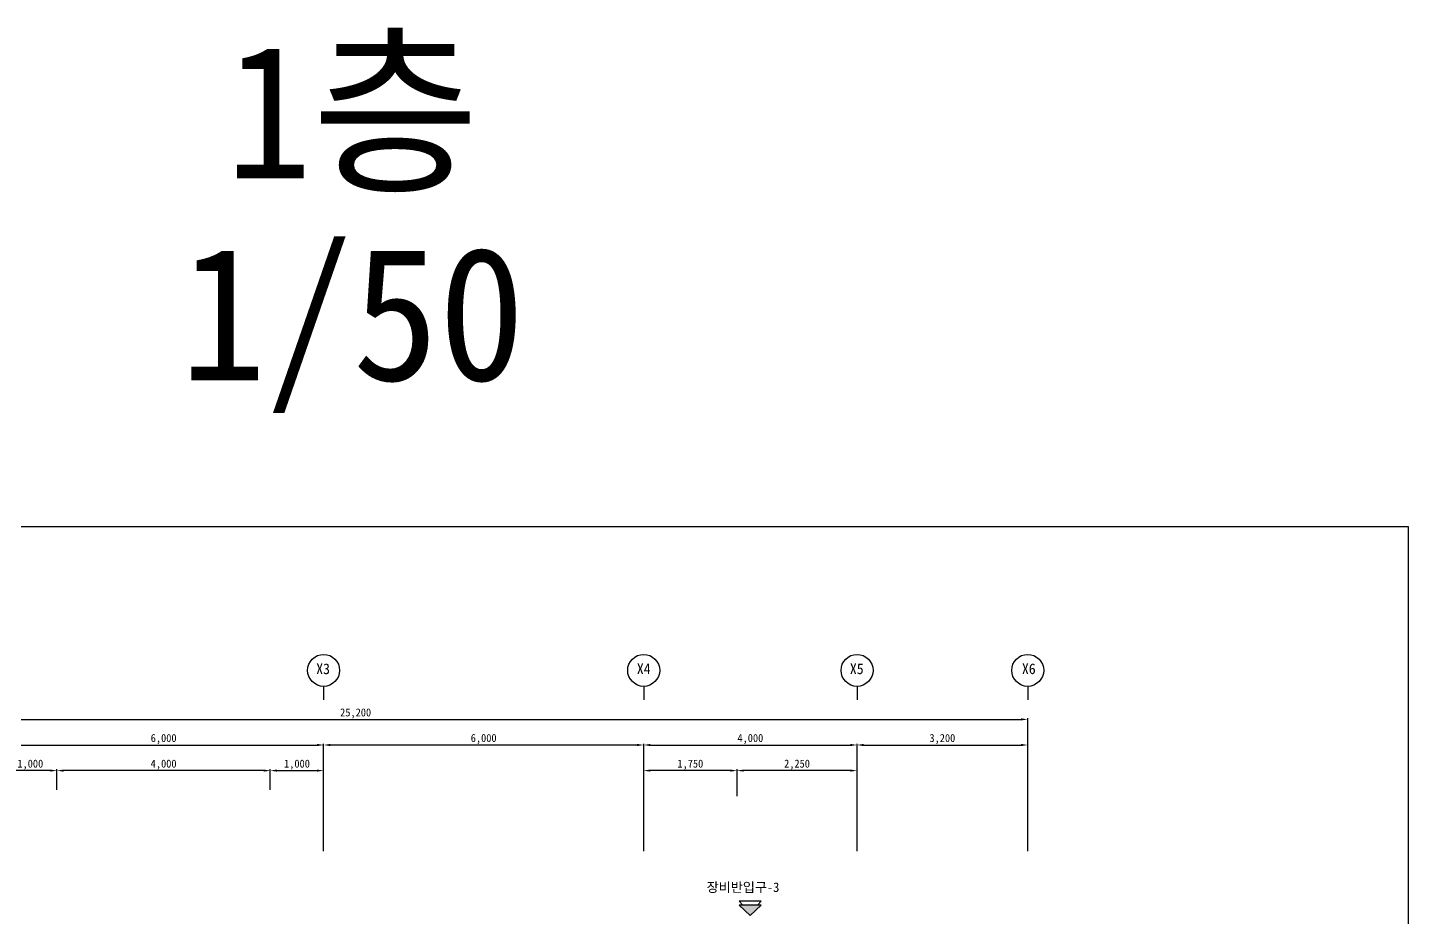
# Model space of a CAD drawing. Header units: millimetres. Extents: x 294419 to 334219, y -167087 to -131925.
# Drawn here: x 308332 to 334219, y -148612 to -131925 of the extents above; entities that cross this region are included whole.
import ezdxf
from ezdxf.enums import TextEntityAlignment as Align

# ---------------------------------------------------------------- set-up
doc = ezdxf.new("R2010")
doc.units = ezdxf.units.MM
doc.layers.add('TX-PAPR', color=2, linetype='Continuous', plot=False)
for name, color, linetype in [('TZ-BASE', 253, 'Continuous'), ('TZ-DIMS', 1, 'Continuous'), ('TZ-LEAL', 1, 'Continuous'), ('TZ-LEAT', 3, 'Continuous'), ('TZ-TEXT', 3, 'Continuous')]:
    doc.layers.add(name, color=color, linetype=linetype)
doc.styles.get("Standard").update_dxf_attribs({"font": 'GulimChe.ttf'})
doc.dimstyles.new('D50', dxfattribs={"dimscale": 50, "dimtxt": 3, "dimasz": 2.5, "dimexe": 0.5, "dimexo": 0.5, "dimgap": 0.5, "dimtad": 1, "dimdec": 0, "dimzin": 1, "dimdsep": 46, "dimlunit": 6, "dimtxsty": 'Standard', "dimcen": 1, "dimclrd": 1, "dimclre": 1, "dimclrt": 3, "dimadec": 0, "dimazin": 0, "dimtfac": 1, "dimtdec": 0, "dimtix": 1, "dimtmove": 2, "dimatfit": 3, "dimfxl": 0, "dimtvp": 2, "dimlwd": -1, "dimlwe": -1, "dimarcsym": 0})

# ---------------------------------------------------------------- blocks, each defined once
blk = doc.blocks.new('*D978')
at = {"layer": 'DEFPOINTS', "color": 0}
for p in [(327082, -145379), (323882, -147396), (327082, -147396)]:
    blk.add_point(p, dxfattribs=at)
at = {"layer": 'TZ-DIMS', "color": 1}
for p, q in [((323882, -147371), (323882, -145354)), ((324007, -145379), (326957, -145379)), ((327082, -147371), (327082, -145354))]:
    blk.add_line(p, q, dxfattribs=at)
for points in [[(324007, -145358), (324007, -145399), (323882, -145379)], [(326957, -145358), (326957, -145399), (327082, -145379)]]:
    blk.add_solid(points, dxfattribs=at)
at = {"layer": 'TZ-DIMS', "color": 3, "insert": (325482, -145267), "char_height": 150, "attachment_point": 5}
blk.add_mtext('3,200', dxfattribs=at)
blk = doc.blocks.new('*D980')
at = {"layer": 'DEFPOINTS', "color": 0}
for p in [(321632, -145859), (321632, -146364), (323882, -146364)]:
    blk.add_point(p, dxfattribs=at)
at = {"layer": 'TZ-DIMS', "color": 1}
for p, q in [((321632, -146339), (321632, -145834)), ((323757, -145859), (321757, -145859)), ((323882, -146339), (323882, -145834))]:
    blk.add_line(p, q, dxfattribs=at)
for points in [[(321757, -145838), (321757, -145879), (321632, -145859)], [(323757, -145838), (323757, -145879), (323882, -145859)]]:
    blk.add_solid(points, dxfattribs=at)
at = {"layer": 'TZ-DIMS', "color": 3, "insert": (322757, -145747), "char_height": 150, "attachment_point": 5}
blk.add_mtext('2,250', dxfattribs=at)
blk = doc.blocks.new('*D981')
at = {"layer": 'DEFPOINTS', "color": 0}
for p in [(319882, -145859), (319882, -146364), (321632, -146364)]:
    blk.add_point(p, dxfattribs=at)
at = {"layer": 'TZ-DIMS', "color": 1}
for p, q in [((319882, -146339), (319882, -145834)), ((321507, -145859), (320007, -145859)), ((321632, -146339), (321632, -145834))]:
    blk.add_line(p, q, dxfattribs=at)
for points in [[(320007, -145838), (320007, -145879), (319882, -145859)], [(321507, -145838), (321507, -145879), (321632, -145859)]]:
    blk.add_solid(points, dxfattribs=at)
at = {"layer": 'TZ-DIMS', "color": 3, "insert": (320757, -145747), "char_height": 150, "attachment_point": 5}
blk.add_mtext('1,750', dxfattribs=at)
blk = doc.blocks.new('*D982')
at = {"layer": 'DEFPOINTS', "color": 0}
for p in [(323882, -145379), (319882, -147396), (323882, -147396)]:
    blk.add_point(p, dxfattribs=at)
at = {"layer": 'TZ-DIMS', "color": 1}
for p, q in [((319882, -147371), (319882, -145354)), ((320007, -145379), (323757, -145379)), ((323882, -147371), (323882, -145354))]:
    blk.add_line(p, q, dxfattribs=at)
for points in [[(320007, -145358), (320007, -145399), (319882, -145379)], [(323757, -145358), (323757, -145399), (323882, -145379)]]:
    blk.add_solid(points, dxfattribs=at)
at = {"layer": 'TZ-DIMS', "color": 3, "insert": (321882, -145267), "char_height": 150, "attachment_point": 5}
blk.add_mtext('4,000', dxfattribs=at)
blk = doc.blocks.new('*D995')
at = {"layer": 'DEFPOINTS', "color": 0}
for p in [(313882, -145379), (313882, -147396), (319882, -147396)]:
    blk.add_point(p, dxfattribs=at)
at = {"layer": 'TZ-DIMS', "color": 1}
for p, q in [((313882, -147371), (313882, -145354)), ((319757, -145379), (314007, -145379)), ((319882, -147371), (319882, -145354))]:
    blk.add_line(p, q, dxfattribs=at)
for points in [[(314007, -145358), (314007, -145399), (313882, -145379)], [(319757, -145358), (319757, -145399), (319882, -145379)]]:
    blk.add_solid(points, dxfattribs=at)
at = {"layer": 'TZ-DIMS', "color": 3, "insert": (316882, -145267), "char_height": 150, "attachment_point": 5}
blk.add_mtext('6,000', dxfattribs=at)
blk = doc.blocks.new('*D996')
at = {"layer": 'DEFPOINTS', "color": 0}
for p in [(313882, -145859), (312882, -146244), (313882, -146244)]:
    blk.add_point(p, dxfattribs=at)
at = {"layer": 'TZ-DIMS', "color": 1}
for p, q in [((312882, -146219), (312882, -145834)), ((313007, -145859), (313757, -145859)), ((313882, -146219), (313882, -145834))]:
    blk.add_line(p, q, dxfattribs=at)
for points in [[(313007, -145838), (313007, -145879), (312882, -145859)], [(313757, -145838), (313757, -145879), (313882, -145859)]]:
    blk.add_solid(points, dxfattribs=at)
at = {"layer": 'TZ-DIMS', "color": 3, "insert": (313382, -145747), "char_height": 150, "attachment_point": 5}
blk.add_mtext('1,000', dxfattribs=at)
blk = doc.blocks.new('*D997')
at = {"layer": 'DEFPOINTS', "color": 0}
for p in [(308882, -145859), (308882, -146244), (312882, -146244)]:
    blk.add_point(p, dxfattribs=at)
at = {"layer": 'TZ-DIMS', "color": 1}
for p, q in [((308882, -146219), (308882, -145834)), ((312757, -145859), (309007, -145859)), ((312882, -146219), (312882, -145834))]:
    blk.add_line(p, q, dxfattribs=at)
for points in [[(309007, -145838), (309007, -145879), (308882, -145859)], [(312757, -145838), (312757, -145879), (312882, -145859)]]:
    blk.add_solid(points, dxfattribs=at)
at = {"layer": 'TZ-DIMS', "color": 3, "insert": (310882, -145747), "char_height": 150, "attachment_point": 5}
blk.add_mtext('4,000', dxfattribs=at)
blk = doc.blocks.new('*D998')
at = {"layer": 'DEFPOINTS', "color": 0}
for p in [(307882, -145859), (308882, -146244), (307882, -147276)]:
    blk.add_point(p, dxfattribs=at)
at = {"layer": 'TZ-DIMS', "color": 1}
for p, q in [((307882, -147251), (307882, -145834)), ((308757, -145859), (308007, -145859)), ((308882, -146219), (308882, -145834))]:
    blk.add_line(p, q, dxfattribs=at)
for points in [[(308007, -145838), (308007, -145879), (307882, -145859)], [(308757, -145838), (308757, -145879), (308882, -145859)]]:
    blk.add_solid(points, dxfattribs=at)
at = {"layer": 'TZ-DIMS', "color": 3, "insert": (308382, -145747), "char_height": 150, "attachment_point": 5}
blk.add_mtext('1,000', dxfattribs=at)
blk = doc.blocks.new('*D1003')
at = {"layer": 'DEFPOINTS', "color": 0}
for p in [(313882, -145379), (307882, -147276), (313882, -147276)]:
    blk.add_point(p, dxfattribs=at)
at = {"layer": 'TZ-DIMS', "color": 1}
for p, q in [((307882, -147251), (307882, -145354)), ((308007, -145379), (313757, -145379)), ((313882, -147251), (313882, -145354))]:
    blk.add_line(p, q, dxfattribs=at)
for points in [[(308007, -145358), (308007, -145399), (307882, -145379)], [(313757, -145358), (313757, -145399), (313882, -145379)]]:
    blk.add_solid(points, dxfattribs=at)
at = {"layer": 'TZ-DIMS', "color": 3, "insert": (310882, -145267), "char_height": 150, "attachment_point": 5}
blk.add_mtext('6,000', dxfattribs=at)
blk = doc.blocks.new('*D1005')
at = {"layer": 'DEFPOINTS', "color": 0}
for p in [(327082, -144899), (301882, -147276), (327082, -147396)]:
    blk.add_point(p, dxfattribs=at)
at = {"layer": 'TZ-DIMS', "color": 1}
for p, q in [((301882, -147251), (301882, -144874)), ((302007, -144899), (326957, -144899)), ((327082, -147371), (327082, -144874))]:
    blk.add_line(p, q, dxfattribs=at)
for points in [[(302007, -144878), (302007, -144919), (301882, -144899)], [(326957, -144878), (326957, -144919), (327082, -144899)]]:
    blk.add_solid(points, dxfattribs=at)
at = {"layer": 'TZ-DIMS', "color": 3, "insert": (314482, -144787), "char_height": 150, "attachment_point": 5}
blk.add_mtext('25,200', dxfattribs=at)

msp = doc.modelspace()

# ---------------------------------------------------------------- hatches: boundary and pattern name
at = {"layer": 'TZ-BASE'}
msp.add_hatch(color=256, dxfattribs=at).paths.add_polyline_path([(321675, -148379.4), (322085.6, -148379.4), (321880.3, -148573.9)])

# ---------------------------------------------------------------- linework, layer by layer
at = {"layer": 'TX-PAPR'}
msp.add_lwpolyline([(294419, -167086.7), (334219, -167086.7), (334219, -141286.7), (294419, -141286.7)], close=True, dxfattribs=at)
at = {"layer": 'TZ-BASE'}
for p, q in [((322085.6, -148310.3), (321675, -148310.3)), ((321675, -148310.3), (321741.9, -148379.4)), ((322085.6, -148310.3), (322018.7, -148379.4)), ((322085.6, -148379.4), (321675, -148379.4)), ((321675, -148379.4), (321880.3, -148573.9)), ((322085.6, -148379.4), (321880.3, -148573.9))]:
    msp.add_line(p, q, dxfattribs=at)
at = {"layer": 'TZ-LEAL'}
for p, q in [((313882, -144278.6), (313882, -144528.6)), ((319882, -144278.6), (319882, -144528.6)), ((323882, -144278.6), (323882, -144528.6)), ((327082, -144278.6), (327082, -144528.6))]:
    msp.add_line(p, q, dxfattribs=at)
for centre in [(313882, -143978.6), (319882, -143978.6), (323882, -143978.6), (327082, -143978.6)]:
    msp.add_circle(centre, 300, dxfattribs=at)

# ---------------------------------------------------------------- texts
at = {"layer": 'TZ-BASE'}
msp.add_text('장비반입구-3', height=180, dxfattribs=at).set_placement((321063.6, -148135.7))
at = {"layer": 'TZ-LEAT', "ltscale": 0.1}
for s, p in [('X3', (313742.5, -144049.8)), ('X4', (319754, -144049.8)), ('X5', (323747.7, -144049.8)), ('X6', (326973.2, -144049.8))]:
    msp.add_text(s, height=200, dxfattribs=at).set_placement(p)
at = {"layer": 'TZ-TEXT'}
for s, p in [('1층', (314422, -133502.4)), ('1/50', (314422, -137291.7))]:
    msp.add_text(s, height=2500, dxfattribs=at).set_placement(p, align=Align.MIDDLE_CENTER)

# ---------------------------------------------------------------- dimensions: what is measured, and where the dimension line sits
at = {"layer": 'TZ-DIMS'}
for base, p1, p2, picture, middle in [((327082, -144898.6), (301882, -147275.5), (327082, -147395.5), '*D1005', (314482, -144787.5)), ((313882, -145378.6), (307882, -147275.5), (313882, -147275.5), '*D1003', (310882, -145267.5)), ((313882, -145378.6), (319882, -147395.5), (313882, -147395.5), '*D995', (316882, -145267.5)), ((327082, -145378.6), (323882, -147395.5), (327082, -147395.5), '*D978', (325482, -145267.5)), ((307882, -145858.6), (308882, -146244.1), (307882, -147275.5), '*D998', (308382, -145747.4)), ((308882, -145858.6), (312882, -146244.1), (308882, -146244.1), '*D997', (310882, -145747.4)), ((313882, -145858.6), (312882, -146244.1), (313882, -146244.1), '*D996', (313382, -145747.4))]:
    dim = msp.add_linear_dim(base=base, p1=p1, p2=p2, dimstyle='D50', dxfattribs=at)
    dim.commit()
    dim.dimension.update_dxf_attribs({"geometry": picture, "text_midpoint": middle})
for base, p1, p2, picture, middle in [((323882, -145378.6), (319882, -147395.5), (323882, -147395.5), '*D982', (321882, -145267.4)), ((319882, -145858.6), (321632, -146364.1), (319882, -146364.1), '*D981', (320757, -145747.4)), ((321632, -145858.6), (323882, -146364.1), (321632, -146364.1), '*D980', (322757, -145747.5))]:
    dim = msp.add_linear_dim(base=base, p1=p1, p2=p2, angle=180, dimstyle='D50', dxfattribs=at)
    dim.commit()
    dim.dimension.update_dxf_attribs({"geometry": picture, "text_midpoint": middle})

doc.saveas('drawing.dxf')
